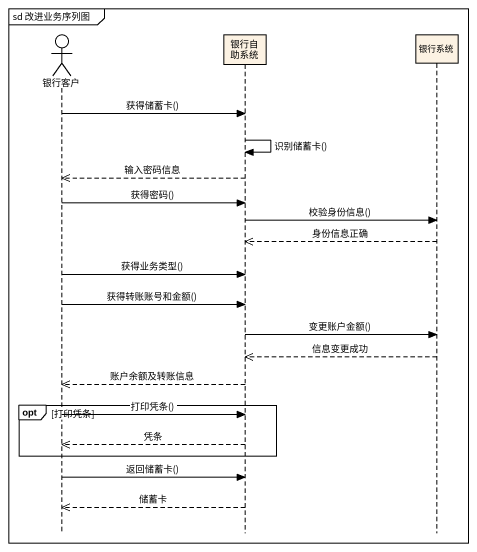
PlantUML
@startuml
mainframe sd 改进业务序列图
hide footbox
actor 银行客户
participant 银行自助系统
participant 银行系统

银行客户 -> 银行自助系统 : 获得储蓄卡()
银行自助系统 -> 银行自助系统 : 识别储蓄卡()
银行自助系统 -->> 银行客户 : 输入密码信息
银行客户 -> 银行自助系统 : 获得密码()
银行自助系统 -> 银行系统 : 校验身份信息()
银行系统 -->> 银行自助系统 : 身份信息正确
银行客户 -> 银行自助系统 : 获得业务类型()
银行客户 -> 银行自助系统 : 获得转账账号和金额()
银行自助系统 -> 银行系统 : 变更账户金额()
银行系统 -->> 银行自助系统 : 信息变更成功
银行自助系统 -->> 银行客户 : 账户余额及转账信息
opt 打印凭条
  银行客户 -> 银行自助系统 : 打印凭条()
  银行自助系统 -->> 银行客户 : 凭条
end
银行客户 -> 银行自助系统 : 返回储蓄卡()
银行自助系统 -->> 银行客户 : 储蓄卡
@enduml
